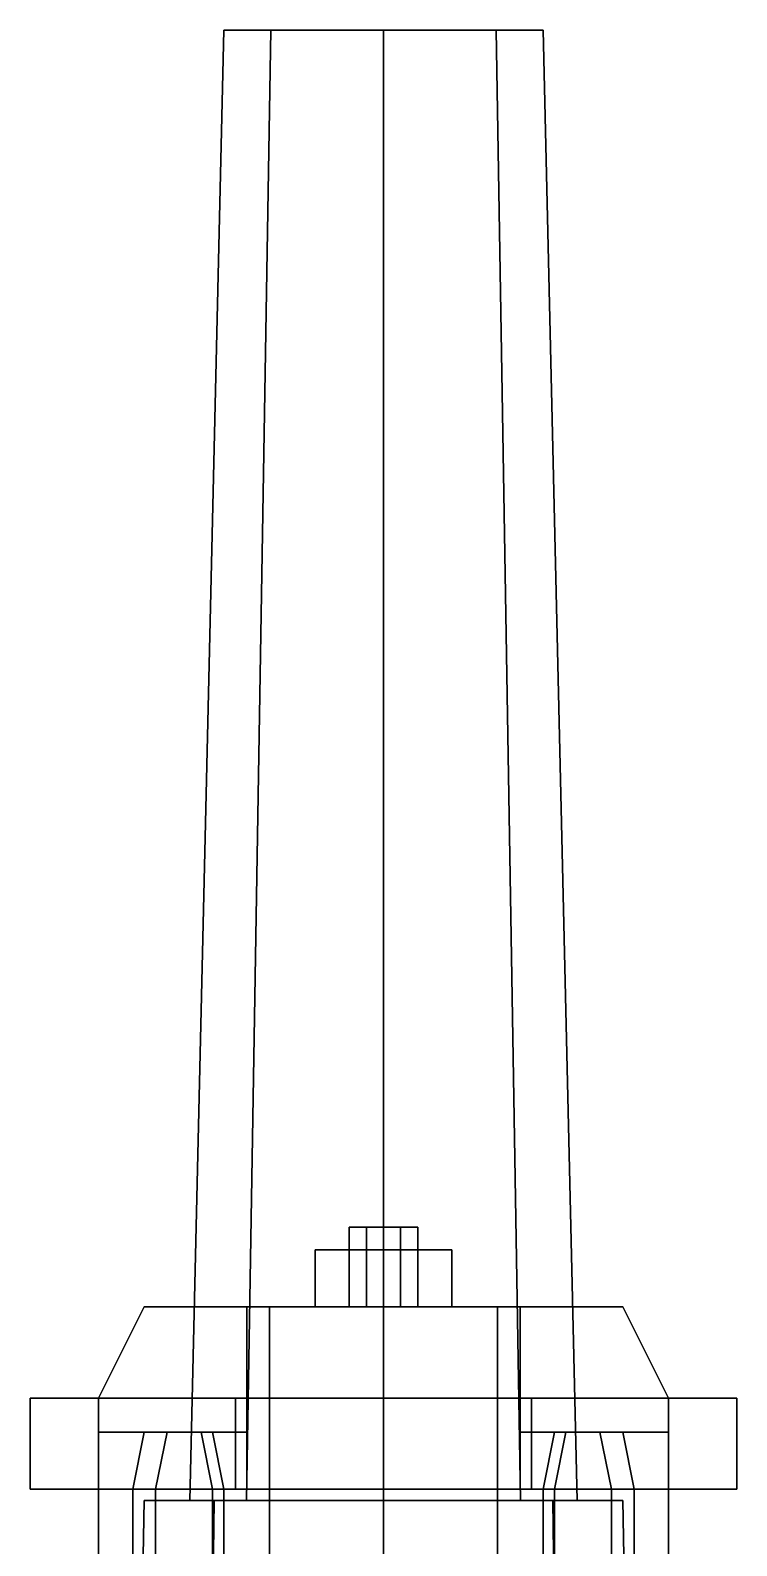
# Model space of a CAD drawing. Extents: x -1.46 to 1.46, y -4.16 to 2.51.
# Drawn here: x -0.31 to 0.31, y 1.18 to 2.51 of the extents above; entities that cross this region are included whole.
import ezdxf

# ---------------------------------------------------------------- set-up
doc = ezdxf.new("R2010")
doc.units = 0
doc.layers.add('GUN', color=1, linetype='CONTINUOUS')
doc.layers.add('SLEEVE', color=5, linetype='CONTINUOUS')

msp = doc.modelspace()

# ---------------------------------------------------------------- linework, layer by layer
at = {"layer": 'GUN'}
for points in [[(-0.099, 2.51, 1.549), (-0.14, 2.51, 1.45), (-0.17, 1.22, 1.45), (-0.1202, 1.22, 1.5702)], [(-0.14, 2.51, 1.45), (-0.099, 2.51, 1.351), (-0.1202, 1.22, 1.3298), (-0.17, 1.22, 1.45)], [(-0.14, 2.51, 1.45), (-0.099, 2.51, 1.549), (-0.1202, 1.22, 1.5702), (-0.17, 1.22, 1.45)], [(-0.099, 2.51, 1.351), (-0.14, 2.51, 1.45), (-0.17, 1.22, 1.45), (-0.1202, 1.22, 1.3298)], [(0, 2.51, 1.59), (-0.099, 2.51, 1.549), (-0.1202, 1.22, 1.5702), (0, 1.22, 1.62)], [(-0.099, 2.51, 1.351), (0, 2.51, 1.31), (0, 1.22, 1.28), (-0.1202, 1.22, 1.3298)], [(0, 2.51, 1.31), (-0.099, 2.51, 1.351), (-0.1202, 1.22, 1.3298), (0, 1.22, 1.28)], [(-0.099, 2.51, 1.549), (0, 2.51, 1.59), (0, 1.22, 1.62), (-0.1202, 1.22, 1.5702)], [(0.099, 2.51, 1.549), (0, 2.51, 1.59), (0, 1.22, 1.62), (0.1202, 1.22, 1.5702)], [(0, 2.51, 1.31), (0.099, 2.51, 1.351), (0.1202, 1.22, 1.3298), (0, 1.22, 1.28)], [(0.099, 2.51, 1.351), (0, 2.51, 1.31), (0, 1.22, 1.28), (0.1202, 1.22, 1.3298)], [(0, 2.51, 1.59), (0.099, 2.51, 1.549), (0.1202, 1.22, 1.5702), (0, 1.22, 1.62)], [(0.14, 2.51, 1.45), (0.099, 2.51, 1.549), (0.1202, 1.22, 1.5702), (0.17, 1.22, 1.45)], [(0.099, 2.51, 1.351), (0.14, 2.51, 1.45), (0.17, 1.22, 1.45), (0.1202, 1.22, 1.3298)], [(0.099, 2.51, 1.549), (0.14, 2.51, 1.45), (0.17, 1.22, 1.45), (0.1202, 1.22, 1.5702)], [(0.14, 2.51, 1.45), (0.099, 2.51, 1.351), (0.1202, 1.22, 1.3298), (0.17, 1.22, 1.45)], [(-0.1485, 1.22, 1.5985), (-0.21, 1.22, 1.45), (-0.245, -0.71, 1.45), (-0.1732, -0.71, 1.6232)], [(-0.21, 1.22, 1.45), (-0.1485, 1.22, 1.3015), (-0.1732, -0.71, 1.2768), (-0.245, -0.71, 1.45)], [(0.1485, 1.22, 1.3015), (-0.21, 1.22, 1.45), (-0.1485, 1.22, 1.5985), (0.21, 1.22, 1.45)], [(0, 1.22, 1.24), (-0.1485, 1.22, 1.3015), (-0.21, 1.22, 1.45), (0.1485, 1.22, 1.3015)], [(0, 1.22, 1.66), (-0.1485, 1.22, 1.5985), (-0.1732, -0.71, 1.6232), (0, -0.71, 1.695)], [(-0.1485, 1.22, 1.3015), (0, 1.22, 1.24), (0, -0.71, 1.205), (-0.1732, -0.71, 1.2768)], [(0.21, 1.22, 1.45), (-0.1485, 1.22, 1.5985), (0, 1.22, 1.66), (0.1485, 1.22, 1.5985)], [(0.1485, 1.22, 1.5985), (0, 1.22, 1.66), (0, -0.71, 1.695), (0.1732, -0.71, 1.6232)], [(0, 1.22, 1.24), (0.1485, 1.22, 1.3015), (0.1732, -0.71, 1.2768), (0, -0.71, 1.205)], [(0.21, 1.22, 1.45), (0.1485, 1.22, 1.5985), (0.1732, -0.71, 1.6232), (0.245, -0.71, 1.45)], [(0.1485, 1.22, 1.3015), (0.21, 1.22, 1.45), (0.245, -0.71, 1.45), (0.1732, -0.71, 1.2768)]]:
    msp.add_3dface(points, dxfattribs=at)
at = {"layer": 'SLEEVE'}
for points in [[(-0.015, 1.46, 1.046), (-0.03, 1.46, 1.02), (-0.03, 1.39, 1.02), (-0.015, 1.39, 1.046)], [(-0.03, 1.46, 1.02), (-0.015, 1.46, 0.994), (-0.015, 1.39, 0.994), (-0.03, 1.39, 1.02)], [(0.03, 1.46, 1.02), (-0.03, 1.46, 1.02), (-0.015, 1.46, 1.046), (0.015, 1.46, 1.046)], [(0.015, 1.46, 0.994), (-0.015, 1.46, 0.994), (-0.03, 1.46, 1.02), (0.03, 1.46, 1.02)], [(0.015, 1.46, 1.046), (-0.015, 1.46, 1.046), (-0.015, 1.39, 1.046), (0.015, 1.39, 1.046)], [(-0.015, 1.46, 0.994), (0.015, 1.46, 0.994), (0.015, 1.39, 0.994), (-0.015, 1.39, 0.994)], [(0.03, 1.46, 1.02), (0.015, 1.46, 1.046), (0.015, 1.39, 1.046), (0.03, 1.39, 1.02)], [(0.015, 1.46, 0.994), (0.03, 1.46, 1.02), (0.03, 1.39, 1.02), (0.015, 1.39, 0.994)], [(-0.03, 1.44, 1.162), (-0.06, 1.44, 1.11), (-0.06, 1.39, 1.11), (-0.03, 1.39, 1.162)], [(-0.06, 1.44, 1.11), (-0.03, 1.44, 1.058), (-0.03, 1.39, 1.058), (-0.06, 1.39, 1.11)], [(0.06, 1.44, 1.11), (-0.06, 1.44, 1.11), (-0.03, 1.44, 1.162), (0.03, 1.44, 1.162)], [(0.03, 1.44, 1.058), (-0.03, 1.44, 1.058), (-0.06, 1.44, 1.11), (0.06, 1.44, 1.11)], [(0.03, 1.44, 1.162), (-0.03, 1.44, 1.162), (-0.03, 1.39, 1.162), (0.03, 1.39, 1.162)], [(-0.03, 1.44, 1.058), (0.03, 1.44, 1.058), (0.03, 1.39, 1.058), (-0.03, 1.39, 1.058)], [(0.06, 1.44, 1.11), (0.03, 1.44, 1.162), (0.03, 1.39, 1.162), (0.06, 1.39, 1.11)], [(0.03, 1.44, 1.058), (0.06, 1.44, 1.11), (0.06, 1.39, 1.11), (0.03, 1.39, 1.058)], [(-0.21, 1.39, 1.11), (-0.25, 1.31, 1.11), (-0.25, 1.31, 1.24), (-0.21, 1.39, 1.21)], [(-0.25, 1.31, 1.24), (-0.12, 1.31, 1.24), (-0.12, 1.39, 1.21), (-0.21, 1.39, 1.21)], [(-0.1, 1.39, 0.99), (-0.1, 1.31, 0.95), (-0.25, 1.31, 1.11), (-0.21, 1.39, 1.11)], [(-0.21, 1.39, 1.21), (-0.12, 1.39, 1.21), (-0.1, 1.39, 1.19), (-0.21, 1.39, 1.11)], [(-0.1, 1.39, 1.19), (0.1, 1.39, 1.19), (0.21, 1.39, 1.11), (-0.21, 1.39, 1.11)], [(-0.21, 1.39, 1.11), (0.21, 1.39, 1.11), (0.1, 1.39, 0.99), (-0.1, 1.39, 0.99)], [(-0.12, 1.39, 1.21), (-0.12, 1.31, 1.24), (-0.1, 1.31, 1.19), (-0.1, 1.39, 1.19)], [(-0.1, 1.31, 1.19), (0.1, 1.31, 1.19), (0.1, 1.39, 1.19), (-0.1, 1.39, 1.19)], [(0.1, 1.39, 0.99), (0.1, 1.31, 0.95), (-0.1, 1.31, 0.95), (-0.1, 1.39, 0.99)], [(0.21, 1.39, 1.11), (0.25, 1.31, 1.11), (0.1, 1.31, 0.95), (0.1, 1.39, 0.99)], [(0.12, 1.39, 1.21), (0.21, 1.39, 1.21), (0.21, 1.39, 1.11), (0.1, 1.39, 1.19)], [(0.1, 1.39, 1.19), (0.1, 1.31, 1.19), (0.12, 1.31, 1.24), (0.12, 1.39, 1.21)], [(0.12, 1.31, 1.24), (0.25, 1.31, 1.24), (0.21, 1.39, 1.21), (0.12, 1.39, 1.21)], [(0.21, 1.39, 1.21), (0.25, 1.31, 1.24), (0.25, 1.31, 1.11), (0.21, 1.39, 1.11)], [(-0.31, 1.31, 1.09), (-0.25, 1.31, 1.11), (-0.1, 1.31, 0.95), (-0.13, 1.31, 0.89)], [(-0.13, 1.31, 0.89), (-0.13, 1.23, 0.89), (-0.31, 1.23, 1.09), (-0.31, 1.31, 1.09)], [(-0.31, 1.31, 1.2), (-0.25, 1.31, 1.24), (-0.25, 1.31, 1.11), (-0.31, 1.31, 1.09)], [(-0.31, 1.23, 1.2), (-0.25, 1.23, 1.24), (-0.25, 1.31, 1.24), (-0.31, 1.31, 1.2)], [(-0.31, 1.31, 1.09), (-0.31, 1.23, 1.09), (-0.31, 1.23, 1.2), (-0.31, 1.31, 1.2)], [(-0.25, 1.28, 1.24), (-0.12, 1.28, 1.24), (-0.12, 1.31, 1.24), (-0.25, 1.31, 1.24)], [(0.1, 1.31, 0.95), (0.13, 1.31, 0.89), (-0.13, 1.31, 0.89), (-0.1, 1.31, 0.95)], [(0.13, 1.31, 0.89), (0.13, 1.23, 0.89), (-0.13, 1.23, 0.89), (-0.13, 1.31, 0.89)], [(-0.12, 1.23, 1.24), (-0.1, 1.23, 1.19), (-0.1, 1.31, 1.19), (-0.12, 1.31, 1.24)], [(-0.1, -0.58, 1.19), (0.1, -0.58, 1.19), (0.1, 1.31, 1.19), (-0.1, 1.31, 1.19)], [(0.25, 1.31, 1.11), (0.31, 1.31, 1.09), (0.13, 1.31, 0.89), (0.1, 1.31, 0.95)], [(0.1, 1.23, 1.19), (0.12, 1.23, 1.24), (0.12, 1.31, 1.24), (0.1, 1.31, 1.19)], [(0.12, 1.28, 1.24), (0.25, 1.28, 1.24), (0.25, 1.31, 1.24), (0.12, 1.31, 1.24)], [(0.31, 1.31, 1.09), (0.31, 1.23, 1.09), (0.13, 1.23, 0.89), (0.13, 1.31, 0.89)], [(0.25, 1.31, 1.24), (0.31, 1.31, 1.2), (0.31, 1.31, 1.09), (0.25, 1.31, 1.11)], [(0.25, 1.23, 1.24), (0.31, 1.23, 1.2), (0.31, 1.31, 1.2), (0.25, 1.31, 1.24)], [(0.31, 1.31, 1.2), (0.31, 1.23, 1.2), (0.31, 1.23, 1.09), (0.31, 1.31, 1.09)], [(-0.21, 1.28, 1.28), (-0.15, 1.28, 1.28), (-0.12, 1.28, 1.24), (-0.25, 1.28, 1.24)], [(-0.25, 1.28, 1.24), (-0.25, 1.23, 1.24), (-0.22, 1.23, 1.29), (-0.21, 1.28, 1.28)], [(-0.21, 1.28, 1.28), (-0.22, 1.23, 1.29), (-0.2, 1.23, 1.32), (-0.19, 1.28, 1.3)], [(-0.19, 1.28, 1.3), (-0.16, 1.28, 1.3), (-0.15, 1.28, 1.28), (-0.21, 1.28, 1.28)], [(-0.2, 1.23, 1.32), (-0.15, 1.23, 1.32), (-0.16, 1.28, 1.3), (-0.19, 1.28, 1.3)], [(-0.16, 1.28, 1.3), (-0.15, 1.23, 1.32), (-0.14, 1.23, 1.29), (-0.15, 1.28, 1.28)], [(-0.15, 1.28, 1.28), (-0.14, 1.23, 1.29), (-0.12, 1.23, 1.24), (-0.12, 1.28, 1.24)], [(0.12, 1.28, 1.24), (0.12, 1.23, 1.24), (0.14, 1.23, 1.29), (0.15, 1.28, 1.28)], [(0.15, 1.28, 1.28), (0.21, 1.28, 1.28), (0.25, 1.28, 1.24), (0.12, 1.28, 1.24)], [(0.15, 1.28, 1.28), (0.14, 1.23, 1.29), (0.15, 1.23, 1.32), (0.16, 1.28, 1.3)], [(0.15, 1.23, 1.32), (0.2, 1.23, 1.32), (0.19, 1.28, 1.3), (0.16, 1.28, 1.3)], [(0.16, 1.28, 1.3), (0.19, 1.28, 1.3), (0.21, 1.28, 1.28), (0.15, 1.28, 1.28)], [(0.19, 1.28, 1.3), (0.2, 1.23, 1.32), (0.22, 1.23, 1.29), (0.21, 1.28, 1.28)], [(0.21, 1.28, 1.28), (0.22, 1.23, 1.29), (0.25, 1.23, 1.24), (0.25, 1.28, 1.24)], [(-0.13, 1.23, 0.89), (-0.1, 1.23, 0.95), (-0.25, 1.23, 1.11), (-0.31, 1.23, 1.09)], [(-0.31, 1.23, 1.09), (-0.25, 1.23, 1.11), (-0.25, 1.23, 1.24), (-0.31, 1.23, 1.2)], [(-0.25, 1.23, 1.11), (-0.1, 1.23, 0.95), (-0.1, -0.58, 0.95), (-0.25, -0.58, 1.11)], [(-0.25, 1.23, 1.24), (-0.25, 1.23, 1.11), (-0.25, -0.58, 1.11), (-0.25, -0.58, 1.24)], [(-0.25, -0.58, 1.24), (-0.22, -0.58, 1.29), (-0.22, 1.23, 1.29), (-0.25, 1.23, 1.24)], [(-0.22, -0.58, 1.29), (-0.2, -0.58, 1.32), (-0.2, 1.23, 1.32), (-0.22, 1.23, 1.29)], [(-0.2, -0.58, 1.32), (-0.15, -0.58, 1.32), (-0.15, 1.23, 1.32), (-0.2, 1.23, 1.32)], [(-0.14, 1.23, 1.29), (-0.15, 1.23, 1.32), (-0.15, -0.58, 1.32), (-0.14, -0.58, 1.29)], [(-0.14, -0.58, 1.29), (-0.1, -0.58, 1.19), (-0.1, 1.23, 1.19), (-0.14, 1.23, 1.29)], [(-0.1, 1.23, 0.95), (-0.13, 1.23, 0.89), (0.13, 1.23, 0.89), (0.1, 1.23, 0.95)], [(-0.1, 1.23, 0.95), (0.1, 1.23, 0.95), (0.1, -0.58, 0.95), (-0.1, -0.58, 0.95)], [(0.1, 1.23, 0.95), (0.25, 1.23, 1.11), (0.25, -0.58, 1.11), (0.1, -0.58, 0.95)], [(0.1, -0.58, 1.19), (0.14, -0.58, 1.29), (0.14, 1.23, 1.29), (0.1, 1.23, 1.19)], [(0.1, 1.23, 0.95), (0.13, 1.23, 0.89), (0.31, 1.23, 1.09), (0.25, 1.23, 1.11)], [(0.14, -0.58, 1.29), (0.15, -0.58, 1.32), (0.15, 1.23, 1.32), (0.14, 1.23, 1.29)], [(0.15, -0.58, 1.32), (0.2, -0.58, 1.32), (0.2, 1.23, 1.32), (0.15, 1.23, 1.32)], [(0.22, 1.23, 1.29), (0.2, 1.23, 1.32), (0.2, -0.58, 1.32), (0.22, -0.58, 1.29)], [(0.22, -0.58, 1.29), (0.25, -0.58, 1.24), (0.25, 1.23, 1.24), (0.22, 1.23, 1.29)], [(0.25, 1.23, 1.11), (0.25, 1.23, 1.24), (0.25, -0.58, 1.24), (0.25, -0.58, 1.11)], [(0.25, 1.23, 1.11), (0.31, 1.23, 1.09), (0.31, 1.23, 1.2), (0.25, 1.23, 1.24)]]:
    msp.add_3dface(points, dxfattribs=at)

doc.saveas('drawing.dxf')
